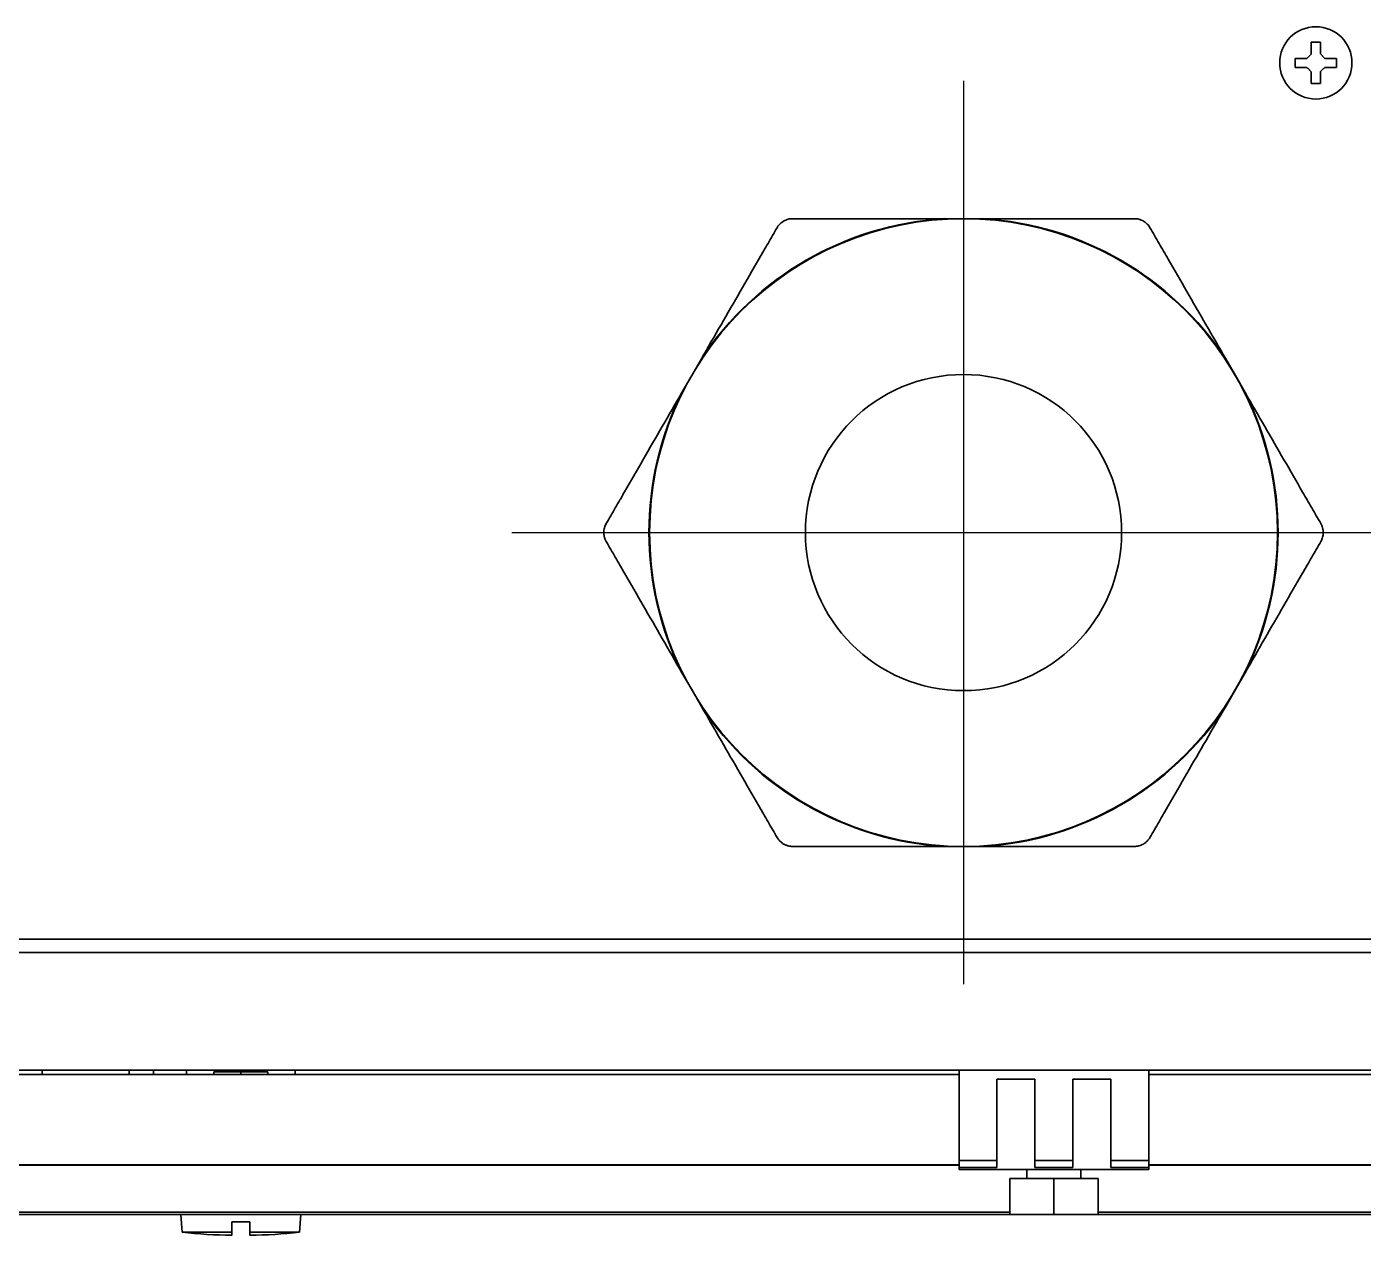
# Model space of a CAD drawing. Header units: inches. Extents: x 885 to 6823, y 710 to 5493.
# Drawn here: x 3026.1 to 3174, y 4395.3 to 4529.1 of the extents above; entities that cross this region are included whole.
import ezdxf

# ---------------------------------------------------------------- set-up
doc = ezdxf.new("R2010")
doc.units = ezdxf.units.IN
doc.layers.add('1', color=7, linetype='Continuous', true_color=0xffffff)

# ---------------------------------------------------------------- blocks, each defined once
blk = doc.blocks.new('A$C29D5572B')
at = {"color": 1}
for p, q in [((0, 50), (0, -50)), ((-50, 0), (50, 0))]:
    blk.add_line(p, q, dxfattribs=at)
blk = doc.blocks.new('A$C0F8E2EAE')
blk.add_blockref('A$C29D5572B', (0, 0))

msp = doc.modelspace()

# ---------------------------------------------------------------- linework, layer by layer
at = {"layer": '1', "color": 7, "linetype": 'Continuous', "lineweight": 35}
for p, q in [((3166.48, 4525.08), (3166.48, 4525.58)), ((3166.48, 4524.58), (3166.48, 4525.08)), ((3171.08, 4525.58), (3171.08, 4525.08)), ((3171.08, 4525.08), (3171.08, 4524.58)), ((3129.78, 4507.83), (3127.63, 4507.83)), ((3131.93, 4507.83), (3129.78, 4507.83)), ((3100.76, 4492.32), (3099.69, 4490.46)), ((3159.87, 4490.46), (3158.8, 4492.32)), ((3099.69, 4490.46), (3098.61, 4488.59)), ((3160.95, 4488.59), (3159.87, 4490.46)), ((3098.61, 4457.57), (3099.69, 4455.71)), ((3159.87, 4455.71), (3160.95, 4457.57)), ((3099.69, 4455.71), (3100.76, 4453.84)), ((3158.8, 4453.84), (3159.87, 4455.71)), ((3127.63, 4438.33), (3129.78, 4438.33)), ((3129.78, 4438.33), (3131.93, 4438.33)), ((3214.96, 4428.08), (2954.74, 4428.08)), ((3214.98, 4426.58), (2953.31, 4426.58)), ((2901.69, 4413.58), (3215.11, 4413.58)), ((3027.78, 4413.58), (3027.78, 4413.08)), ((3037.43, 4413.58), (3037.43, 4413.08)), ((3040.13, 4413.08), (3040.13, 4413.58)), ((3043.78, 4413.58), (3043.78, 4413.08)), ((3046.78, 4413.38), (3046.78, 4413.08)), ((3049.78, 4413.38), (3046.78, 4413.38)), ((3047.28, 4413.58), (3047.28, 4413.38)), ((3049.78, 4413.38), (3049.78, 4413.08)), ((3052.78, 4413.38), (3049.78, 4413.38)), ((3052.28, 4413.38), (3052.28, 4413.58)), ((3052.78, 4413.38), (3052.78, 4413.08)), ((3055.78, 4413.08), (3055.78, 4413.58)), ((3129.28, 4408.08), (3129.28, 4413.58)), ((3150.28, 4413.58), (3150.28, 4408.08)), ((3129.27, 4413.08), (2901.69, 4413.08)), ((3133.48, 4412.58), (3133.48, 4408.08)), ((3133.48, 4412.58), (3137.68, 4412.58)), ((3137.68, 4408.08), (3137.68, 4412.58)), ((3141.88, 4412.58), (3146.08, 4412.58)), ((3141.88, 4412.58), (3141.88, 4408.08)), ((3146.08, 4408.08), (3146.08, 4412.58)), ((3215.11, 4413.08), (3150.28, 4413.08)), ((3129.28, 4403.58), (3129.28, 4408.08)), ((3133.48, 4403.58), (3133.48, 4408.08)), ((3137.68, 4408.08), (3137.68, 4403.58)), ((3141.88, 4403.58), (3141.88, 4408.08)), ((3146.08, 4408.08), (3146.08, 4403.58)), ((3150.28, 4408.08), (3150.28, 4403.58)), ((3129.27, 4403.09), (2901.68, 4403.09)), ((3129.27, 4403.06), (2901.68, 4403.06)), ((3129.28, 4402.78), (3129.28, 4403.58)), ((3129.28, 4403.58), (3133.48, 4403.58)), ((3133.48, 4403.58), (3133.48, 4402.78)), ((3137.68, 4403.58), (3141.88, 4403.58)), ((3137.68, 4402.78), (3137.68, 4403.58)), ((3141.88, 4403.58), (3141.88, 4402.78)), ((3146.08, 4403.58), (3150.28, 4403.58)), ((3146.08, 4402.78), (3146.08, 4403.58)), ((3215.29, 4403.09), (3150.27, 4403.09)), ((3215.29, 4403.06), (3150.27, 4403.06)), ((3150.28, 4403.58), (3150.28, 4402.78)), ((3129.28, 4402.58), (3129.28, 4402.78)), ((3133.48, 4402.78), (3129.28, 4402.78)), ((3129.28, 4402.58), (3150.28, 4402.58)), ((3134.89, 4401.58), (3139.78, 4401.58)), ((3134.89, 4401.58), (3134.89, 4397.58)), ((3136.78, 4402.58), (3136.78, 4401.58)), ((3141.88, 4402.78), (3137.68, 4402.78)), ((3139.78, 4401.58), (3144.67, 4401.58)), ((3139.78, 4401.58), (3139.78, 4397.58)), ((3142.78, 4401.58), (3142.78, 4402.58)), ((3144.67, 4401.58), (3144.67, 4397.58)), ((3150.28, 4402.78), (3146.08, 4402.78)), ((3150.28, 4402.78), (3150.28, 4402.58)), ((2901.68, 4397.85), (3134.89, 4397.85)), ((2901.68, 4397.59), (3134.89, 4397.59)), ((3043.14, 4397.59), (3043.28, 4395.63)), ((3056.28, 4395.63), (3056.42, 4397.59)), ((3139.78, 4397.58), (3134.89, 4397.58)), ((3144.67, 4397.58), (3139.78, 4397.58)), ((3144.67, 4397.85), (3215.38, 4397.85)), ((3144.67, 4397.59), (3215.39, 4397.59)), ((3043.28, 4395.63), (3048.78, 4395.63)), ((3048.78, 4396.79), (3048.78, 4395.63)), ((3050.78, 4396.79), (3048.78, 4396.79)), ((3050.78, 4395.63), (3050.78, 4396.79)), ((3056.28, 4395.63), (3050.78, 4395.63))]:
    msp.add_line(p, q, dxfattribs=at)
for centre, radius in [((3168.78, 4525.08), 4), ((3129.78, 4473.08), 34.75), ((3129.78, 4473.08), 17.5)]:
    msp.add_circle(centre, radius, dxfattribs=at)
for centre, radius, start, end in [((3129.78, 4473.08), 34.82, 93.5403, 146.4597), ((3129.78, 4473.08), 34.82, 33.5403, 86.4597), ((3129.78, 4473.08), 34.82, 153.5403, 206.4597), ((3129.78, 4473.08), 34.82, 333.5403, 26.4597), ((3129.78, 4473.08), 34.82, 213.5403, 266.4597), ((3129.78, 4473.08), 34.82, 273.5403, 326.4597), ((3049.7, 4455.28), 60, 263.8625, 269.1297), ((3049.87, 4455.28), 60, 270.8702, 276.1375)]:
    msp.add_arc(centre, radius, start, end, dxfattribs=at)
for points in [[(3168.28, 4527.38), (3168.45, 4527.38), (3168.78, 4527.38), (3169.11, 4527.38), (3169.28, 4527.38)], [(3168.28, 4526.08), (3168.28, 4526.14), (3168.28, 4526.24), (3168.28, 4526.41), (3168.28, 4526.56), (3168.28, 4526.72), (3168.28, 4526.87), (3168.28, 4527.03), (3168.28, 4527.19), (3168.28, 4527.32), (3168.28, 4527.38)], [(3167.78, 4525.58), (3167.8, 4525.61), (3167.85, 4525.65), (3167.92, 4525.72), (3167.99, 4525.8), (3168.07, 4525.87), (3168.14, 4525.94), (3168.21, 4526.01), (3168.26, 4526.06), (3168.28, 4526.08)], [(3169.28, 4526.08), (3169.31, 4526.06), (3169.36, 4526), (3169.43, 4525.93), (3169.5, 4525.86), (3169.57, 4525.79), (3169.64, 4525.72), (3169.71, 4525.65), (3169.76, 4525.6), (3169.78, 4525.58)], [(3167.78, 4524.58), (3167.73, 4524.58), (3167.62, 4524.58), (3167.46, 4524.58), (3167.3, 4524.58), (3167.14, 4524.58), (3166.99, 4524.58), (3166.83, 4524.58), (3166.67, 4524.58), (3166.54, 4524.58), (3166.48, 4524.58)], [(3168.28, 4524.08), (3168.25, 4524.11), (3168.2, 4524.16), (3168.13, 4524.23), (3168.06, 4524.3), (3167.99, 4524.37), (3167.92, 4524.44), (3167.85, 4524.51), (3167.8, 4524.56), (3167.78, 4524.58)], [(3169.78, 4524.58), (3169.76, 4524.56), (3169.71, 4524.51), (3169.64, 4524.44), (3169.57, 4524.37), (3169.49, 4524.3), (3169.42, 4524.22), (3169.35, 4524.15), (3169.3, 4524.11), (3169.28, 4524.08)], [(3169.78, 4525.58), (3169.83, 4525.58), (3169.94, 4525.58), (3170.1, 4525.58), (3170.26, 4525.58), (3170.42, 4525.58), (3170.57, 4525.58), (3170.73, 4525.58), (3170.89, 4525.58), (3171.02, 4525.58), (3171.08, 4525.58)], [(3169.28, 4524.08), (3169.28, 4524.03), (3169.28, 4523.92), (3169.28, 4523.76), (3169.28, 4523.6), (3169.28, 4523.44), (3169.28, 4523.29), (3169.28, 4523.14), (3169.28, 4522.97), (3169.28, 4522.85), (3169.28, 4522.78)], [(3169.28, 4522.78), (3169.11, 4522.78), (3168.78, 4522.78), (3168.45, 4522.78), (3168.28, 4522.78)]]:
    msp.add_open_spline(points, degree=3, dxfattribs=at)
for points, knots in [([(3169.28, 4527.38), (3169.28, 4527.18), (3169.28, 4526.97), (3169.28, 4526.64), (3169.28, 4526.53), (3169.28, 4526.31), (3169.28, 4526.2), (3169.28, 4526.08)], [0, 0, 0, 0, 0.5, 0.5, 0.75, 0.75, 1, 1, 1, 1]), ([(3166.48, 4525.58), (3166.68, 4525.58), (3166.89, 4525.58), (3167.22, 4525.58), (3167.33, 4525.58), (3167.55, 4525.58), (3167.67, 4525.58), (3167.78, 4525.58)], [0, 0, 0, 0, 0.5, 0.5, 0.75, 0.75, 1, 1, 1, 1]), ([(3171.08, 4524.58), (3170.88, 4524.58), (3170.67, 4524.58), (3170.34, 4524.58), (3170.23, 4524.58), (3170.01, 4524.58), (3169.9, 4524.58), (3169.78, 4524.58)], [0, 0, 0, 0, 0.5, 0.5, 0.75, 0.75, 1, 1, 1, 1]), ([(3168.28, 4522.78), (3168.28, 4522.98), (3168.28, 4523.19), (3168.28, 4523.52), (3168.28, 4523.63), (3168.28, 4523.85), (3168.28, 4523.97), (3168.28, 4524.08)], [0, 0, 0, 0, 0.5, 0.5, 0.75, 0.75, 1, 1, 1, 1]), ([(3100.76, 4492.32), (3101.5, 4493.59), (3102.22, 4494.85), (3103.65, 4497.33), (3104.36, 4498.55), (3105.75, 4500.96), (3106.44, 4502.16), (3107.21, 4503.49), (3107.29, 4503.63), (3107.46, 4503.93), (3107.72, 4504.37), (3107.97, 4504.81), (3108.48, 4505.68), (3108.81, 4506.26), (3109.14, 4506.83)], [0, 0, 0, 0, 0.25, 0.25, 0.5, 0.5, 0.75, 0.75, 0.78125, 0.78125, 0.8125, 0.875, 0.875, 1, 1, 1, 1]), ([(3110.87, 4507.83), (3110.79, 4507.83), (3110.71, 4507.83), (3110.54, 4507.81), (3110.45, 4507.79), (3110.28, 4507.75), (3110.2, 4507.72), (3110.03, 4507.65), (3109.95, 4507.61), (3109.85, 4507.55), (3109.83, 4507.54), (3109.8, 4507.52), (3109.74, 4507.48), (3109.65, 4507.41), (3109.58, 4507.36), (3109.53, 4507.31), (3109.51, 4507.3), (3109.48, 4507.27), (3109.46, 4507.25), (3109.39, 4507.17), (3109.33, 4507.11), (3109.25, 4507.01), (3109.23, 4506.97), (3109.18, 4506.9), (3109.16, 4506.87), (3109.14, 4506.83)], [0, 0, 0, 0, 0.125, 0.125, 0.25, 0.25, 0.375, 0.375, 0.5, 0.5, 0.53125, 0.53125, 0.5625, 0.625, 0.6875, 0.6875, 0.71875, 0.71875, 0.75, 0.75, 0.875, 0.875, 0.9375, 0.9375, 1, 1, 1, 1]), ([(3127.63, 4507.83), (3126.16, 4507.83), (3124.71, 4507.83), (3121.85, 4507.83), (3120.44, 4507.83), (3117.65, 4507.83), (3116.27, 4507.83), (3114.73, 4507.83), (3114.56, 4507.83), (3114.22, 4507.83), (3113.72, 4507.83), (3113.21, 4507.83), (3112.2, 4507.83), (3111.53, 4507.83), (3110.87, 4507.83)], [0, 0, 0, 0, 0.25, 0.25, 0.5, 0.5, 0.75, 0.75, 0.78125, 0.78125, 0.8125, 0.875, 0.875, 1, 1, 1, 1]), ([(3131.93, 4507.83), (3133.4, 4507.83), (3134.85, 4507.83), (3137.71, 4507.83), (3139.12, 4507.83), (3141.91, 4507.83), (3143.29, 4507.83), (3144.83, 4507.83), (3145, 4507.83), (3145.34, 4507.83), (3145.85, 4507.83), (3146.35, 4507.83), (3147.36, 4507.83), (3148.03, 4507.83), (3148.69, 4507.83)], [0, 0, 0, 0, 0.25, 0.25, 0.5, 0.5, 0.75, 0.75, 0.78125, 0.78125, 0.8125, 0.875, 0.875, 1, 1, 1, 1]), ([(3150.42, 4506.83), (3150.38, 4506.9), (3150.33, 4506.97), (3150.23, 4507.11), (3150.18, 4507.17), (3150.05, 4507.3), (3149.98, 4507.36), (3149.84, 4507.47), (3149.77, 4507.52), (3149.67, 4507.57), (3149.65, 4507.59), (3149.61, 4507.61), (3149.55, 4507.64), (3149.45, 4507.68), (3149.36, 4507.72), (3149.3, 4507.74), (3149.28, 4507.74), (3149.24, 4507.76), (3149.21, 4507.76), (3149.11, 4507.79), (3149.02, 4507.81), (3148.9, 4507.82), (3148.85, 4507.83), (3148.77, 4507.83), (3148.73, 4507.83), (3148.69, 4507.83)], [0, 0, 0, 0, 0.125, 0.125, 0.25, 0.25, 0.375, 0.375, 0.5, 0.5, 0.53125, 0.53125, 0.5625, 0.625, 0.6875, 0.6875, 0.71875, 0.71875, 0.75, 0.75, 0.875, 0.875, 0.9375, 0.9375, 1, 1, 1, 1]), ([(3150.42, 4506.83), (3150.75, 4506.26), (3151.42, 4505.1), (3152.1, 4503.93), (3153.11, 4502.17), (3153.8, 4500.98), (3155.19, 4498.57), (3155.9, 4497.35), (3157.33, 4494.86), (3158.06, 4493.6), (3158.8, 4492.32)], [0, 0, 0, 0, 0.125, 0.25, 0.25, 0.5, 0.5, 0.75, 0.75, 1, 1, 1, 1]), ([(3098.61, 4488.59), (3097.88, 4487.32), (3097.15, 4486.07), (3095.72, 4483.59), (3095.01, 4482.37), (3093.62, 4479.95), (3092.93, 4478.76), (3092.16, 4477.43), (3092.08, 4477.28), (3091.91, 4476.98), (3091.65, 4476.54), (3091.4, 4476.11), (3090.9, 4475.23), (3090.56, 4474.65), (3090.23, 4474.08)], [0, 0, 0, 0, 0.25, 0.25, 0.5, 0.5, 0.75, 0.75, 0.78125, 0.78125, 0.8125, 0.875, 0.875, 1, 1, 1, 1]), ([(3169.33, 4474.08), (3169, 4474.66), (3168.33, 4475.81), (3167.65, 4476.98), (3166.64, 4478.74), (3165.95, 4479.93), (3164.56, 4482.34), (3163.85, 4483.57), (3162.42, 4486.05), (3161.69, 4487.31), (3160.95, 4488.59)], [0, 0, 0, 0, 0.125, 0.25, 0.25, 0.5, 0.5, 0.75, 0.75, 1, 1, 1, 1]), ([(3090.23, 4474.08), (3090.19, 4474.01), (3090.15, 4473.94), (3090.09, 4473.78), (3090.06, 4473.7), (3090.01, 4473.53), (3089.99, 4473.44), (3089.97, 4473.26), (3089.96, 4473.17), (3089.96, 4473.06), (3089.96, 4473.04), (3089.97, 4472.99), (3089.97, 4472.92), (3089.98, 4472.81), (3090, 4472.72), (3090.01, 4472.66), (3090.01, 4472.64), (3090.02, 4472.59), (3090.03, 4472.57), (3090.06, 4472.47), (3090.09, 4472.38), (3090.14, 4472.27), (3090.15, 4472.23), (3090.19, 4472.15), (3090.21, 4472.12), (3090.23, 4472.08)], [0, 0, 0, 0, 0.125, 0.125, 0.25, 0.25, 0.375, 0.375, 0.5, 0.5, 0.53125, 0.53125, 0.5625, 0.625, 0.6875, 0.6875, 0.71875, 0.71875, 0.75, 0.75, 0.875, 0.875, 0.9375, 0.9375, 1, 1, 1, 1]), ([(3169.33, 4472.08), (3169.37, 4472.15), (3169.41, 4472.23), (3169.47, 4472.38), (3169.5, 4472.47), (3169.55, 4472.64), (3169.57, 4472.72), (3169.59, 4472.9), (3169.6, 4472.99), (3169.6, 4473.1), (3169.6, 4473.13), (3169.59, 4473.17), (3169.59, 4473.24), (3169.58, 4473.35), (3169.57, 4473.44), (3169.55, 4473.5), (3169.55, 4473.53), (3169.54, 4473.57), (3169.53, 4473.59), (3169.5, 4473.7), (3169.47, 4473.78), (3169.42, 4473.9), (3169.41, 4473.93), (3169.37, 4474.01), (3169.35, 4474.05), (3169.33, 4474.08)], [0, 0, 0, 0, 0.125, 0.125, 0.25, 0.25, 0.375, 0.375, 0.5, 0.5, 0.53125, 0.53125, 0.5625, 0.625, 0.6875, 0.6875, 0.71875, 0.71875, 0.75, 0.75, 0.875, 0.875, 0.9375, 0.9375, 1, 1, 1, 1]), ([(3098.61, 4457.57), (3097.88, 4458.84), (3097.15, 4460.1), (3095.72, 4462.58), (3095.02, 4463.8), (3093.62, 4466.21), (3092.93, 4467.41), (3092.16, 4468.74), (3092.08, 4468.88), (3091.91, 4469.18), (3091.65, 4469.62), (3091.4, 4470.06), (3090.9, 4470.93), (3090.56, 4471.51), (3090.23, 4472.08)], [0, 0, 0, 0, 0.25, 0.25, 0.5, 0.5, 0.75, 0.75, 0.78125, 0.78125, 0.8125, 0.875, 0.875, 1, 1, 1, 1]), ([(3160.95, 4457.57), (3161.69, 4458.84), (3162.41, 4460.1), (3163.84, 4462.58), (3164.55, 4463.8), (3165.94, 4466.21), (3166.63, 4467.41), (3167.4, 4468.74), (3167.48, 4468.88), (3167.65, 4469.18), (3167.91, 4469.62), (3168.16, 4470.06), (3168.66, 4470.93), (3169, 4471.51), (3169.33, 4472.08)], [0, 0, 0, 0, 0.25, 0.25, 0.5, 0.5, 0.75, 0.75, 0.78125, 0.78125, 0.8125, 0.875, 0.875, 1, 1, 1, 1]), ([(3100.76, 4453.84), (3101.5, 4452.57), (3102.22, 4451.32), (3103.65, 4448.84), (3104.36, 4447.62), (3105.75, 4445.2), (3106.44, 4444.01), (3107.21, 4442.68), (3107.29, 4442.53), (3107.46, 4442.23), (3107.72, 4441.79), (3107.97, 4441.36), (3108.48, 4440.48), (3108.81, 4439.91), (3109.14, 4439.33)], [0, 0, 0, 0, 0.25, 0.25, 0.5, 0.5, 0.75, 0.75, 0.78125, 0.78125, 0.8125, 0.875, 0.875, 1, 1, 1, 1]), ([(3158.8, 4453.84), (3158.06, 4452.57), (3157.34, 4451.32), (3155.91, 4448.84), (3155.2, 4447.62), (3153.81, 4445.2), (3153.12, 4444.01), (3152.35, 4442.68), (3152.27, 4442.53), (3152.1, 4442.23), (3151.84, 4441.79), (3151.59, 4441.36), (3151.09, 4440.48), (3150.75, 4439.91), (3150.42, 4439.33)], [0, 0, 0, 0, 0.25, 0.25, 0.5, 0.5, 0.75, 0.75, 0.78125, 0.78125, 0.8125, 0.875, 0.875, 1, 1, 1, 1]), ([(3109.14, 4439.33), (3109.18, 4439.26), (3109.23, 4439.19), (3109.33, 4439.06), (3109.39, 4438.99), (3109.51, 4438.86), (3109.58, 4438.81), (3109.72, 4438.7), (3109.79, 4438.65), (3109.89, 4438.59), (3109.91, 4438.58), (3109.95, 4438.56), (3110.01, 4438.53), (3110.11, 4438.48), (3110.2, 4438.45), (3110.26, 4438.43), (3110.28, 4438.42), (3110.32, 4438.41), (3110.35, 4438.4), (3110.45, 4438.37), (3110.54, 4438.36), (3110.66, 4438.34), (3110.71, 4438.34), (3110.79, 4438.33), (3110.83, 4438.33), (3110.87, 4438.33)], [0, 0, 0, 0, 0.125, 0.125, 0.25, 0.25, 0.375, 0.375, 0.5, 0.5, 0.53125, 0.53125, 0.5625, 0.625, 0.6875, 0.6875, 0.71875, 0.71875, 0.75, 0.75, 0.875, 0.875, 0.9375, 0.9375, 1, 1, 1, 1]), ([(3148.69, 4438.33), (3148.77, 4438.33), (3148.85, 4438.34), (3149.02, 4438.36), (3149.11, 4438.37), (3149.28, 4438.42), (3149.36, 4438.45), (3149.53, 4438.51), (3149.61, 4438.55), (3149.71, 4438.61), (3149.73, 4438.62), (3149.77, 4438.65), (3149.82, 4438.68), (3149.91, 4438.75), (3149.98, 4438.81), (3150.03, 4438.85), (3150.05, 4438.87), (3150.08, 4438.9), (3150.1, 4438.91), (3150.17, 4438.99), (3150.23, 4439.06), (3150.31, 4439.16), (3150.33, 4439.19), (3150.38, 4439.26), (3150.4, 4439.3), (3150.42, 4439.33)], [0, 0, 0, 0, 0.125, 0.125, 0.25, 0.25, 0.375, 0.375, 0.5, 0.5, 0.53125, 0.53125, 0.5625, 0.625, 0.6875, 0.6875, 0.71875, 0.71875, 0.75, 0.75, 0.875, 0.875, 0.9375, 0.9375, 1, 1, 1, 1]), ([(3127.63, 4438.33), (3126.16, 4438.33), (3124.71, 4438.33), (3121.85, 4438.33), (3120.44, 4438.33), (3117.65, 4438.33), (3116.27, 4438.33), (3114.73, 4438.33), (3114.56, 4438.33), (3114.22, 4438.33), (3113.72, 4438.33), (3113.21, 4438.33), (3112.2, 4438.33), (3111.53, 4438.33), (3110.87, 4438.33)], [0, 0, 0, 0, 0.25, 0.25, 0.5, 0.5, 0.75, 0.75, 0.78125, 0.78125, 0.8125, 0.875, 0.875, 1, 1, 1, 1]), ([(3131.93, 4438.33), (3133.4, 4438.33), (3134.85, 4438.33), (3137.71, 4438.33), (3139.12, 4438.33), (3141.91, 4438.33), (3143.29, 4438.33), (3144.83, 4438.33), (3145, 4438.33), (3145.34, 4438.33), (3145.85, 4438.33), (3146.35, 4438.33), (3147.36, 4438.33), (3148.03, 4438.33), (3148.69, 4438.33)], [0, 0, 0, 0, 0.25, 0.25, 0.5, 0.5, 0.75, 0.75, 0.78125, 0.78125, 0.8125, 0.875, 0.875, 1, 1, 1, 1]), ([(3048.78, 4395.63), (3048.78, 4395.6), (3048.78, 4395.55), (3048.78, 4395.48), (3048.78, 4395.44), (3048.78, 4395.4), (3048.78, 4395.37), (3048.78, 4395.34), (3048.78, 4395.32), (3048.78, 4395.31), (3048.78, 4395.3), (3048.78, 4395.3), (3048.78, 4395.29), (3048.78, 4395.29), (3048.78, 4395.29), (3048.78, 4395.29), (3048.78, 4395.29)], [0, 0, 0, 0, 0.071475, 0.142951, 0.214426, 0.285902, 0.357377, 0.428853, 0.500328, 0.571804, 0.643279, 0.714755, 0.78623, 0.857706, 0.929181, 1, 1, 1, 1]), ([(3050.78, 4395.29), (3050.78, 4395.29), (3050.78, 4395.29), (3050.78, 4395.29), (3050.78, 4395.29), (3050.78, 4395.29), (3050.78, 4395.3), (3050.78, 4395.3), (3050.78, 4395.31), (3050.78, 4395.32), (3050.78, 4395.34), (3050.78, 4395.37), (3050.78, 4395.4), (3050.78, 4395.44), (3050.78, 4395.48), (3050.78, 4395.55), (3050.78, 4395.6), (3050.78, 4395.63)], [0, 0, 0, 0, 0.000656, 0.072038, 0.143419, 0.214801, 0.286183, 0.357564, 0.428946, 0.500328, 0.57171, 0.643091, 0.714473, 0.785855, 0.857237, 0.928618, 1, 1, 1, 1])]:
    msp.add_open_spline(points, degree=3, knots=knots, dxfattribs=at)

# ---------------------------------------------------------------- block references
msp.add_blockref('A$C0F8E2EAE', (3129.78, 4473.08))

doc.saveas('drawing.dxf')
